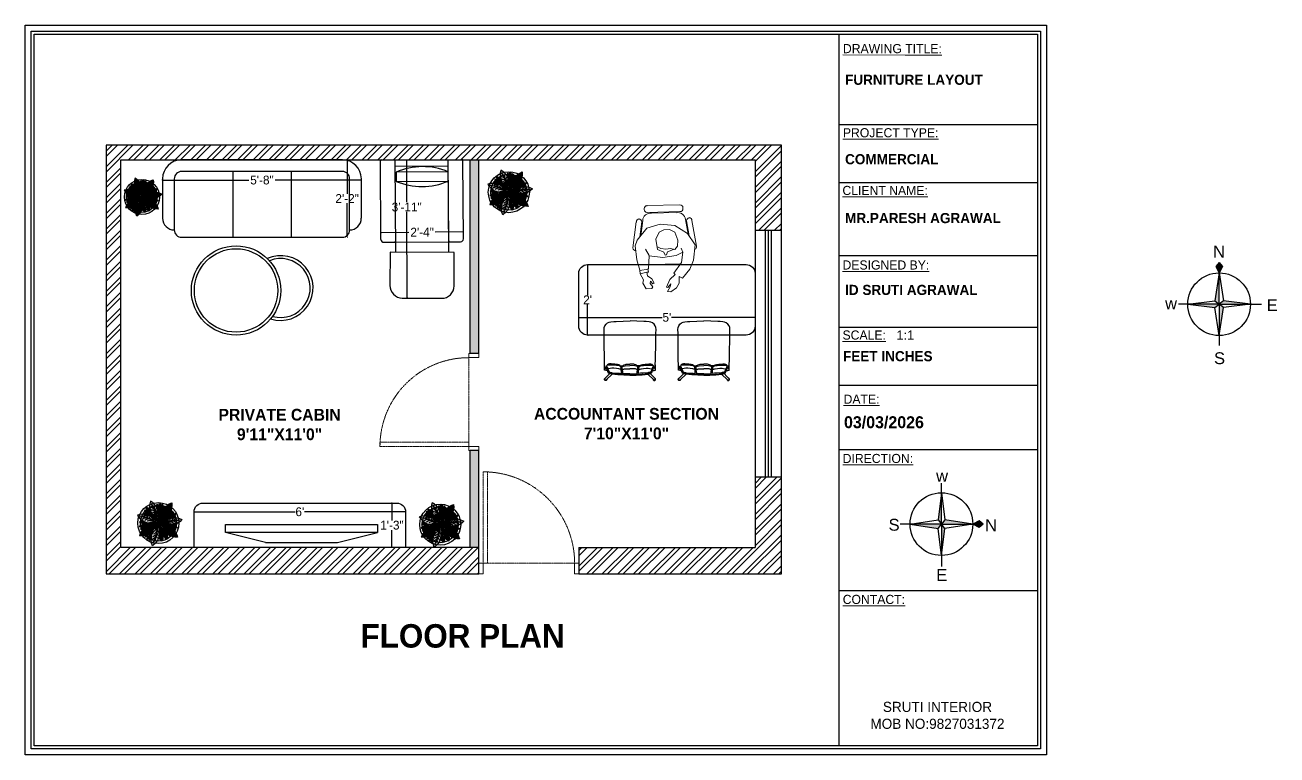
# Model space of a CAD drawing. Header units: inches. Extents: x 12792 to 19925, y -3298 to -817.
# Drawn here: x 18640.8 to 19067.1, y -2077.6 to -1829 of the extents above; entities that cross this region are included whole.
import ezdxf

# ---------------------------------------------------------------- set-up
doc = ezdxf.new("R2010")
doc.units = ezdxf.units.IN
doc.header["$MEASUREMENT"] = 0
for name, pattern in [('AUDIT_D_060311083008-3', [0]), ('DASHED2', [0.375, 0.25, -0.125]), ('HIDDEN', [0.375, 0.25, -0.125])]:
    doc.linetypes.add(name, pattern=pattern)
for name, color, linetype in [('A-DOOR', 251, 'AUDIT_D_060311083008-3'), ('A-Door-Frame', 1, 'Continuous'), ('A-Door-Swing', 8, 'HIDDEN'), ('ELE', 5, 'Continuous'), ('FUR', 42, 'Continuous'), ('IEL-HATCH-002', 7, 'Continuous'), ('line_cad-block.com', 250, 'Continuous'), ('MESA', 7, 'Continuous'), ('PDF11_PDF_CH', 7, 'Continuous'), ('TEFRIŞ', 11, 'Continuous')]:
    doc.layers.add(name, color=color, linetype=linetype)
doc.layers.add('FURNI', color=140, linetype='Continuous', lineweight=18)
doc.styles.add('HEMI', font='stylu.ttf')
doc.styles.add('regular', font='swissl.ttf')
doc.styles.get("Standard").update_dxf_attribs({"font": 'arial.ttf'})
doc.dimstyles.get("Standard").update_dxf_attribs({"dimtxt": 0.18, "dimasz": 0.18, "dimexe": 0.18, "dimexo": 0.0625, "dimgap": 0.09, "dimtad": 0, "dimtih": 1, "dimtoh": 1, "dimdec": 0, "dimzin": 0, "dimdsep": 46, "dimlunit": 4, "dimtxsty": 'Standard', "dimcen": 0.09, "dimadec": 0, "dimazin": 0, "dimtfac": 1, "dimtdec": 0, "dimtofl": 0, "dimtmove": 0, "dimatfit": 3, "dimfxl": 1, "dimtolj": 1, "dimtzin": 0, "dimarcsym": 0})
pattern_1 = [(45, (937.8427, 306.0838), (-2.6516504, 2.6516504), []), (45, (939.6104, 306.0838), (-2.6516504, 2.6516504), [])]

# ---------------------------------------------------------------- blocks, each defined once
blk = doc.blocks.new('*U1')
at = {"layer": 'A-Door-Frame', "lineweight": 5}
for p, q in [((0, -100), (0, 0)), ((942, -100), (942, 0))]:
    blk.add_line(p, q, dxfattribs=at)
for points in [[(0, -100), (40, -100), (40, 0), (0, 0)], [(942, -100), (902, -100), (902, 0), (942, 0)]]:
    blk.add_lwpolyline(points, dxfattribs=at)
at = {"layer": 'A-Door-Swing', "linetype": 'DASHED2', "lineweight": 5}
blk.add_line((48, 0), (909, 0), dxfattribs=at)
blk.add_lwpolyline([(40, 0), (40, 862), (80, 862), (80, 0)], close=True, dxfattribs=at)
blk.add_arc((40, 0), 862, 360, 90, dxfattribs=at)
blk = doc.blocks.new('yt')
at = {"ltscale": 7}
for p, q in [((3780.46, 271.64), (3783.91, 285.24)), ((3780.46, 247.03), (3783.91, 233.44))]:
    blk.add_line(p, q, dxfattribs=at)
blk.add_line((3780.46, 271.64), (3780.46, 247.03))
blk.add_lwpolyline([(3783.91, 233.44), (3783.91, 285.24), (3786.59, 285.24), (3786.59, 233.44)], close=True, dxfattribs=at)
blk = doc.blocks.new('A$C470D500B')
at = {"layer": 'ELE', "true_color": 0xed1f24}
h = blk.add_hatch(color=240, dxfattribs=at)
h.paths.add_polyline_path([(25.36, 49.16), (23.85, 47.28), (25.36, 44.35)])
h.paths.add_polyline_path([(25.36, 44.35), (26.88, 47.28), (25.36, 49.16)])
at = {"layer": 'ELE', "true_color": 0x000000}
h = blk.add_hatch(color=18, dxfattribs=at)
h.paths.add_polyline_path([(27.34, 28.11), (25.36, 29.71), (25.36, 15.08)])
h.paths.add_polyline_path([(40, 29.71), (27.34, 31.31), (25.36, 29.71)])
h.paths.add_polyline_path([(25.36, 44.35), (23.38, 31.31), (25.36, 29.71)])
h.paths.add_polyline_path([(23.38, 28.11), (25.36, 29.71), (10.73, 29.71)])
at = {"layer": 'ELE', "color": 240, "true_color": 0xed1f24}
for p, q in [((25.36, 49.16), (23.85, 47.28)), ((23.85, 47.28), (25.36, 44.35)), ((25.36, 49.16), (26.88, 47.28)), ((25.36, 44.35), (25.36, 49.16)), ((26.88, 47.28), (25.36, 44.35))]:
    blk.add_line(p, q, dxfattribs=at)
at = {"layer": 'ELE', "color": 18, "true_color": 0x000000}
for p, q in [((25.36, 44.35), (23.38, 31.31)), ((25.36, 29.71), (25.36, 44.35)), ((25.36, 44.35), (27.34, 31.31)), ((10.73, 29.71), (6.3, 29.71)), ((10.73, 29.71), (6.3, 29.71)), ((10.73, 29.71), (23.38, 31.31)), ((25.36, 29.71), (10.73, 29.71)), ((10.73, 29.71), (23.38, 28.11)), ((23.38, 31.31), (25.36, 29.71)), ((23.38, 28.11), (25.36, 29.71)), ((27.34, 31.31), (25.36, 29.71)), ((25.36, 29.71), (25.36, 15.08)), ((27.34, 28.11), (25.36, 29.71)), ((25.36, 29.71), (40, 29.71)), ((40, 29.71), (27.34, 31.31)), ((40, 29.71), (27.34, 28.11)), ((40, 29.71), (45.12, 29.71)), ((40, 29.71), (45.12, 29.71)), ((25.36, 15.08), (23.38, 28.11)), ((25.36, 15.08), (27.34, 28.11)), ((25.36, 15.08), (25.36, 10.4))]:
    blk.add_line(p, q, dxfattribs=at)
blk.add_circle((25.36, 29.71), 14.63, dxfattribs=at)
at = {"layer": 'ELE', "color": 240, "true_color": 0xed1f24}
blk.add_text('N', height=5.54, dxfattribs=at).set_placement((22.5, 51.52))
at = {"layer": 'ELE', "color": 18, "true_color": 0x000000}
for s, p in [('w', (0.11, 27.33)), ('E', (47.54, 26.51)), ('S', (22.95, 1.72))]:
    blk.add_text(s, height=5.54, dxfattribs=at).set_placement(p)
blk = doc.blocks.new('126')
at = {"layer": 'TEFRIŞ', "color": 18, "true_color": 0x000000}
for p, q in [((11307.4, 90155.9), (11390.6, 90177.8)), ((11391.8, 90177.1), (11414.2, 90092)), ((11298, 90136.9), (11395.6, 90162.6)), ((11388.9, 90160.8), (11403.6, 90104.7)), ((11305.3, 90152.2), (11308.3, 90140.6)), ((11308.6, 90139.7), (11323.6, 90082.6)), ((11312.1, 90080.6), (11410.4, 90106.5)), ((11324.3, 90083.8), (11410.4, 90106.5)), ((11330.3, 90068.9), (11413.5, 90090.8)), ((11323.6, 90082.6), (11326.7, 90071))]:
    blk.add_line(p, q, dxfattribs=at)
blk.add_lwpolyline([(11373.1, 90155.6), (11387.6, 90100.5), (11397.3, 90103.1), (11382.8, 90158.1)], close=True, dxfattribs=at)
blk.add_lwpolyline([(11251.3, 90117.5), (11261.7, 90075.8, 0.414214), (11278.1, 90066), (11313.5, 90074.8), (11296.6, 90142.7), (11261.2, 90133.9, 0.414214)], format="xyb", close=True, dxfattribs=at)
for centre, radius, start, end in [((11390.8, 90176.8), 1, 14.7529, 104.7529), ((11308.2, 90153), 3, 104.7529, 194.7529), ((11445, 90145.1), 72.7, 171.6719, 217.8339), ((11325.4, 90113.6), 72.7, 351.6719, 37.8339), ((11309.3, 90140.9), 1, 194.7529, 284.7529), ((11413.2, 90091.7), 1, 284.7529, 14.7529), ((11324.6, 90082.9), 1, 104.7529, 194.7529), ((11329.6, 90071.8), 3, 194.7529, 284.7529)]:
    blk.add_arc(centre, radius, start, end, dxfattribs=at)
blk = doc.blocks.new('folha Ant')
at = {"layer": 'MESA', "ltscale": 0.8}
h = blk.add_hatch(color=35, dxfattribs=at)
h.dxf.hatch_style = 1
h.set_gradient(color1=(179, 116, 77), color2=(114, 74, 49), one_color=1, tint=0.32, name='CURVED')
h.paths.add_polyline_path([(0.05, 0), (0.049, 0.006, 0.033108), (0, 0, 0.809082), (0.002, -0.006, -0.032777)])
h.paths.add_polyline_path([(0.097, 0.005, 0.033108), (0.049, 0.006), (0.05, 0, -0.032777), (0.098, -0.001), (0.095, 0.003)])
h = blk.add_hatch(color=85, dxfattribs=at)
h.dxf.hatch_style = 1
h.set_gradient(color1=(103, 159, 96), color2=(52, 80, 48), one_color=1, tint=0.25)
h.paths.add_polyline_path([(0.353, 0.007, -0.09675), (0.099, 0.007, 0.007527), (0.095, 0.003, 0.014292), (0.102, -0.005, 0.086654)])
h = blk.add_hatch(color=85, dxfattribs=at)
h.dxf.hatch_style = 1
h.set_gradient(color1=(103, 159, 96), color2=(179, 207, 175), one_color=1, tint=0.75, name='INVCURVED')
h.paths.add_polyline_path([(0.227, 0.068, 0.199512), (0.099, 0.007, 0.09675), (0.353, 0.007, -0.086654), (0.102, -0.005, 0.192489), (0.227, -0.062, 0.158608), (0.395, 0.003, 0.158608)])
blk.add_lwpolyline([(0.098, -0.001), (0.095, 0.003), (0.097, 0.005, 0.066288), (0, 0, 0.809082), (0.002, -0.006, -0.065625)], format="xyb", close=True, dxfattribs=at)
for centre, radius, start, end in [((0.236, -0.116), 0.184, 92.9121, 139.7695), ((0.236, 0.122), 0.184, 220.2305, 267.0879), ((0.224, 0.658), 0.664, 259.119, 281.2235), ((0.191, 0.72), 0.731, 263.0097, 282.8199), ((0.114, 0.119), 0.119, 277.6411, 318.482), ((0.151, 0.101), 0.113, 290.5634, 330.4539), ((0.211, -0.224), 0.292, 50.9055, 86.9554), ((0.211, 0.229), 0.292, 273.0446, 309.0945), ((0.212, 0.088), 0.0955, 283.0013, 333.1911), ((0.113, -0.124), 0.121, 41.7528, 70.1061), ((0.185, -0.082), 0.0727, 27.7376, 79.2347), ((0.238, -0.1), 0.0902, 48.8027, 88.011)]:
    blk.add_arc(centre, radius, start, end, dxfattribs=at)
blk = doc.blocks.new('arvore L')
at = {"layer": 'MESA', "ltscale": 0.8}
for radius in [0.35, 0.308]:
    blk.add_circle((-0.017, -0.012), radius, dxfattribs=at)
at = {"layer": 'MESA'}
for p, xscale, yscale, zscale, rotation in [((-0.189, 0.145), 0.2372171158460308, 0.2372171158460308, 0.2372171158460308, 134.9461414081513), ((-0.165, 0.186), 0.2372171158460308, 0.2372171158460308, 0.2372171158460308, 134.9461414081513), ((-0.144, 0.161), -0.2372171158460326, 0.2372171158460219, 0.2372171158460402, 288.8725787810177), ((-0.023, 0.221), 0.2372171158460145, 0.2372171158460145, 0.2372171158460145, 100.7442899234288), ((-0.013, 0.129), 0.367298872610303, 0.367298872610303, 0.367298872610303, 78.9591877781593), ((-0.011, 0.246), -0.2372171158460138, 0.2372171158460219, 0.2372171158460402, 254.6707272962989), ((0.005, 0.158), 0.3672988726102984, 0.3672988726102984, 0.3672988726102984, 49.45009658216959), ((0.028, 0.219), -0.2372171158460138, 0.2372171158460219, 0.2372171158460402, 254.6707272962989), ((0.119, 0.078), -0.3672988726103297, 0.3672988726103199, 0.3672988726103326, 240.0025576387842), ((-0.244, -0.003), 0.2372171158460885, 0.2372171158460885, 0.2372171158460885, 173.1881796188063), ((-0.141, 0.103), -0.3672988726103232, 0.3672988726103199, 0.3672988726103326, 340.1667721222815), ((-0.114, 0.085), -0.3672988726103342, 0.3672988726103199, 0.3672988726103326, 310.6576809262878), ((-0.006, -0.016), 0.4722192998870134, 0.4722192998870134, 0.4722192998870134, 181.8145453364702), ((-0.009, -0.003), 0.4722192998870449, 0.4722192998870449, 0.4722192998870449, 127.7597565182155), ((-0.007, -0.003), 0.4722192998870434, 0.4722192998870434, 0.4722192998870434, 78.95918777814884), ((-0.021, -0.021), -0.3672988726102771, 0.3672988726103199, 0.3672988726103326, 210.4934664427891), ((-0.024, 0.011), 0.3672988726102808, 0.3672988726102808, 0.3672988726102808, 341.2516722292817), ((0.047, 0.041), 0.2372171158460773, 0.2372171158460773, 0.2372171158460773, 34.78192692463861), ((0.081, 0.012), 0.2372171158460773, 0.2372171158460773, 0.2372171158460773, 34.78192692463861), ((0.082, -0.001), -0.2372171158460231, 0.2372171158460219, 0.2372171158460402, 156.9632117474216), ((0.097, 0.052), -0.3672988726102771, 0.3672988726103199, 0.3672988726103326, 210.4934664427891), ((0.168, 0.119), 0.2372171158460773, 0.2372171158460773, 0.2372171158460773, 34.78192692463861), ((0.187, 0.073), -0.237217115846069, 0.2372171158460219, 0.2372171158460402, 188.7083642975025), ((0.206, 0.092), 0.2372171158460773, 0.2372171158460773, 0.2372171158460773, 34.78192692463861), ((-0.251, -0.051), 0.2372171158460153, 0.2372171158460153, 0.2372171158460153, 190.4360105724469), ((-0.241, -0.068), 0.237217115846034, 0.237217115846034, 0.237217115846034, 209.7732768087272), ((-0.205, -0.016), 0.2372171158460153, 0.2372171158460153, 0.2372171158460153, 190.4360105724469), ((-0.164, -0.041), 0.2372171158460153, 0.2372171158460153, 0.2372171158460153, 190.4360105724469), ((-0.162, -0.2), -0.2372171158460624, 0.2372171158460219, 0.2372171158460402, 32.34306761306672), ((-0.151, -0.216), -0.2372171158460388, 0.2372171158460219, 0.2372171158460402, 51.68033384933957), ((-0.102, -0.144), -0.2372171158460388, 0.2372171158460219, 0.2372171158460402, 51.68033384933957), ((-0.024, -0.042), -0.2372171158460388, 0.2372171158460219, 0.2372171158460402, 51.68033384933957), ((-0.005, -0.017), -0.4722192998870682, 0.4722192998870582, 0.4722192998870366, 110.7618316866297), ((0.008, -0.136), -0.4722192998870255, 0.4722192998870582, 0.4722192998870366, 100.6603657106226), ((0.064, -0.118), -0.4722192998870682, 0.4722192998870582, 0.4722192998870366, 110.7618316866297), ((0.055, -0.037), -0.2372171158460231, 0.2372171158460219, 0.2372171158460402, 156.9632117474216), ((0.106, -0.037), 0.3672988726102808, 0.3672988726102808, 0.3672988726102808, 341.2516722292817), ((0.133, -0.058), 0.3672988726103005, 0.3672988726103005, 0.3672988726103005, 311.7425810332929), ((0.189, -0.089), -0.2372171158460231, 0.2372171158460219, 0.2372171158460402, 156.9632117474216), ((0.198, -0.039), 0.2372171158460078, 0.2372171158460078, 0.2372171158460078, 3.036774374557309), ((0.221, -0.054), -0.2372171158460231, 0.2372171158460219, 0.2372171158460402, 156.9632117474216), ((-0.135, -0.221), -0.2372171158460438, 0.2372171158460219, 0.2372171158460402, 68.92816480300668)]:
    blk.add_blockref('folha Ant', p, dxfattribs=dict(at, xscale=xscale, yscale=yscale, zscale=zscale, rotation=rotation))
for p, rotation in [((-0.004, -0.003), 111.8634939329908), ((-0.002, -0.012), 159.7023978146412), ((-0.002, -0.022), 210.0932896211622)]:
    blk.add_blockref('folha Ant', p, dxfattribs=dict(at, rotation=rotation))
at = {"layer": 'MESA', "xscale": -1}
for p, rotation in [((-0.004, 0.001), 237.4553048776787), ((-0.007, -0.019), 73.74235818062448), ((-0.004, -0.015), 143.2116612097536), ((-0.005, -0.016), 189.5771815307885)]:
    blk.add_blockref('folha Ant', p, dxfattribs=dict(at, rotation=rotation))
blk = doc.blocks.new('wf')
at = {"layer": 'PDF11_PDF_CH', "lineweight": 5}
for points in [[(-7086.03, -1895.95), (-7097.27, -1896.23)], [(-7098.22, -1897.24), (-7098.22, -1897.58)], [(-7097.21, -1898.59), (-7085.97, -1898.31)], [(-7095.75, -1898.87), (-7087.27, -1898.64)], [(-7084.06, -1900.95), (-7083.16, -1906)], [(-7082.77, -1900.33), (-7082.94, -1900.39)], [(-7100.86, -1901.79), (-7102.04, -1910.67)], [(-7099.68, -1906.9), (-7099.01, -1901.73)], [(-7093.62, -1910.33), (-7092.49, -1910.84), (-7090.75, -1911.06), (-7089.23, -1910.84), (-7087.77, -1911.17), (-7086.87, -1910.11), (-7086.65, -1908.03), (-7087.77, -1905.33), (-7089.51, -1904.43), (-7091.42, -1904.49), (-7093.05, -1905.33), (-7094.18, -1907.63), (-7093.62, -1911.17), (-7091.48, -1912.13), (-7090.98, -1913.09), (-7090.58, -1913.03), (-7090.24, -1912.02), (-7088.17, -1911.23)], [(-7081.93, -1901.34), (-7080.35, -1910.11)], [(-7096.43, -1913.25), (-7097.72, -1911.12)], [(-7085.02, -1912.13), (-7085.52, -1910.78)], [(-7096.82, -1917.86), (-7099.63, -1918.31)], [(-7096.03, -1916.29), (-7086.03, -1916.06)], [(-7097.21, -1918.93), (-7099.57, -1919.49)]]:
    blk.add_lwpolyline(points, dxfattribs=at)
for points in [[(-7085.92, -1898.31, 0.414213), (-7084.96, -1897.3), (-7084.96, -1896.9)], [(-7098.95, -1901.8, 0.414213), (-7100.02, -1900.78), (-7099.85, -1900.78)], [(-7099.35, -1906.51), (-7098.67, -1901.34, -0.458817), (-7095.71, -1898.85)], [(-7082.83, -1906.51), (-7083.73, -1901.4, -0.414214), (-7082.78, -1900.39)], [(-7101.99, -1910.67, 0.414214), (-7100.98, -1911.62), (-7101.15, -1911.62)]]:
    blk.add_lwpolyline(points, format="xyb", dxfattribs=at)
blk.add_lwpolyline([(-7096.48, -1913.31), (-7091.82, -1913.87), (-7087.32, -1913.25), (-7085.02, -1912.13), (-7085.41, -1915.61), (-7088.11, -1919.27), (-7087.66, -1919.72), (-7089.4, -1921.4), (-7090.58, -1923.99), (-7090.08, -1924.16), (-7089.12, -1922.92), (-7089.35, -1923.87), (-7090.19, -1925.45), (-7089.06, -1925.56), (-7087.15, -1924.27), (-7086.25, -1922.69), (-7086.2, -1920.39), (-7085.07, -1920.95), (-7082.6, -1917.92), (-7081.31, -1914.88), (-7080.75, -1909.66), (-7083.39, -1905.72), (-7087.77, -1903.08), (-7092.77, -1902.52), (-7097.27, -1903.93), (-7100.58, -1908.03), (-7101.26, -1909.99), (-7100.64, -1914.66), (-7099.68, -1918.25), (-7099.52, -1919.43), (-7098.34, -1921.51), (-7098.67, -1922.69), (-7097.44, -1924.55), (-7095.53, -1924.44), (-7095.19, -1923.87), (-7096.14, -1922.81), (-7095.98, -1921.96), (-7095.19, -1922.92), (-7094.74, -1922.69), (-7095.53, -1921.18), (-7096.99, -1920.17), (-7097.21, -1918.93), (-7096.71, -1918.87), (-7096.88, -1917.81), (-7096.65, -1917.75)], close=True, dxfattribs=at)
for centre, radius, start, end in [((-7097.18, -1897.27), 0.983, 90.3735, 180.3735), ((-7085.95, -1896.99), 0.983, 1.8072, 91.8073), ((-7099.83, -1901.82), 0.983, 91.192, 181.192), ((-7097.18, -1897.6), 0.983, 180.9887, 270.9888), ((-7086.68, -1901.26), 2.61, 5.8667, 102.464), ((-7082.86, -1901.37), 0.983, 1.604, 91.604), ((-7101.12, -1910.47), 1.15, 271.0278, 275.4764), ((-7081.28, -1910.19), 0.983, 295.8673, 1.5711), ((-7096.12, -1912.33), 4.02, 263.3806, 271.247), ((-7086.11, -1912.1), 4.02, 271.5931, 275.6031)]:
    blk.add_arc(centre, radius, start, end, dxfattribs=at)
blk = doc.blocks.new('LEADCHAIR Executive 2014')
at = {"layer": 'line_cad-block.com', "color": 252, "true_color": 0x939598}
for points in [[(-239, 254), (-241, 256), (-243, 261), (-246, 264), (-249, 267), (-253, 268), (-257, 268), (-260, 267), (-264, 264), (-266, 261), (-267, 257), (-267, 253), (-266, 250), (-264, 246), (-260, 244), (-254, 240)], [(-186, 201), (-248, 262), (-251, 265), (-253, 265), (-256, 265), (-259, 265), (-262, 262), (-264, 260), (-265, 257), (-264, 254), (-264, 251), (-262, 249), (-241, 227), (-211, 196)], [(186, 201), (248, 262), (251, 265), (253, 265), (256, 265), (259, 265), (262, 262), (264, 260), (265, 257), (264, 254), (264, 251), (262, 249), (241, 227), (211, 196)], [(239, 254), (241, 256), (243, 261), (246, 264), (249, 267), (253, 268), (257, 268), (260, 267), (264, 264), (266, 261), (267, 257), (267, 253), (266, 250), (264, 246), (260, 244), (254, 240)], [(-265, 159), (-265, 159), (-266, 159), (-266, 150), (-266, 142), (-266, 139), (-266, 104)], [(-263, 146), (-264, 146), (-264, 146), (-265, 145), (-265, 144), (-266, 131)], [(0, 214), (-64, 213), (-127, 208), (-190, 201), (-202, 199), (-211, 196), (-219, 194), (-223, 191), (-227, 184), (-247, 135), (-249, 131), (-251, 130), (-253, 131), (-255, 136), (-259, 147), (-262, 153), (-265, 159)], [(-234, 166), (-245, 164), (-252, 163), (-265, 159)], [(0, 210), (-63, 207), (-126, 203), (-190, 196), (-196, 195), (-204, 193), (-210, 192), (-216, 190), (-220, 188), (-223, 184), (-226, 176), (-245, 133), (-251, 124), (-253, 125), (-263, 146)], [(-98, 152), (-96, 152), (-93, 152), (-92, 152), (-93, 147), (-93, 143), (-94, 138), (-94, 134), (-95, 129), (-96, 124), (-96, 123), (-102, 120), (-107, 118), (-111, 116), (-128, 112), (-140, 110), (-170, 108), (-192, 107), (-204, 107), (-224, 108), (-229, 109), (-241, 113), (-244, 114), (-241, 121), (-237, 132), (-233, 142), (-232, 146), (-229, 151)], [(-92, 195), (-90, 194), (-89, 192), (-90, 180), (-92, 155), (-99, 151), (-106, 149), (-116, 146), (-120, 145), (-142, 142), (-168, 141), (-190, 141), (-206, 142), (-224, 145), (-230, 146), (-230, 147), (-228, 153), (-221, 173), (-219, 176), (-217, 178), (-210, 181), (-199, 184), (-193, 185), (-186, 187), (-130, 192), (-111, 193), (-92, 195)], [(-71, 153), (-76, 153), (-79, 152), (-80, 152), (-80, 149), (-81, 144), (-82, 136), (-83, 130), (-84, 124), (-67, 117), (-50, 115), (0, 113)], [(0, 198), (-74, 197), (-74, 195), (-75, 193), (-76, 181), (-79, 156), (-78, 155), (-76, 154), (-71, 152), (-57, 148), (-44, 147), (-25, 146), (0, 146)], [(0, 214), (64, 213), (127, 208), (190, 201), (202, 199), (211, 196), (219, 194), (223, 191), (227, 184), (247, 135), (249, 131), (251, 130), (253, 131), (255, 136), (259, 147), (262, 153), (265, 159)], [(0, 210), (63, 207), (126, 203), (190, 196), (196, 195), (204, 193), (210, 192), (216, 190), (220, 188), (223, 184), (226, 176), (245, 133), (251, 124), (253, 125), (263, 146)], [(0, 198), (74, 197), (74, 195), (75, 193), (76, 181), (79, 156), (78, 155), (76, 154), (71, 152), (57, 148), (44, 147), (25, 146), (0, 146)], [(71, 153), (76, 153), (79, 152), (80, 152), (80, 149), (81, 144), (82, 136), (83, 130), (84, 124), (67, 117), (50, 115), (0, 113)], [(92, 195), (90, 194), (89, 192), (90, 180), (92, 155), (99, 151), (106, 149), (116, 146), (120, 145), (142, 142), (168, 141), (190, 141), (206, 142), (224, 145), (230, 146), (230, 147), (228, 153), (221, 173), (219, 176), (217, 178), (210, 181), (199, 184), (193, 185), (186, 187), (130, 192), (111, 193), (92, 195)], [(98, 152), (96, 152), (93, 152), (92, 152), (93, 147), (93, 143), (94, 138), (94, 134), (95, 129), (96, 124), (96, 123), (102, 120), (107, 118), (111, 116), (128, 112), (140, 110), (170, 108), (192, 107), (204, 107), (224, 108), (229, 109), (241, 113), (244, 114), (241, 121), (237, 132), (233, 142), (232, 146), (229, 151)], [(234, 166), (245, 164), (252, 163), (265, 159)], [(263, 146), (264, 146), (264, 146), (265, 145), (265, 144), (266, 131)], [(265, 159), (265, 159), (266, 159), (266, 150), (266, 142), (266, 139), (266, 104)], [(-256, 130), (-260, 128), (-262, 121), (-263, 116), (-265, 102), (-267, 55), (-267, -5), (-269, -78), (-270, -119), (-270, -168), (-270, -225), (-272, -265), (-270, -285), (-263, -303), (-251, -320), (-234, -334), (-217, -342), (-199, -346), (-170, -348), (-146, -350), (-73, -353), (0, -354)], [(-96, 123), (-99, 119), (-107, 112), (-117, 105), (-131, 101), (-157, 98), (-180, 97), (-198, 95), (-214, 95), (-221, 97), (-227, 99), (-233, 101), (-237, 105), (-240, 108), (-242, 112), (-243, 113)], [(-102, 115), (-89, 115)], [(-89, 115), (-86, 115), (-81, 114), (-73, 111)], [(-84, 124), (-73, 110), (-68, 107), (-60, 103), (-48, 100), (-39, 99), (-34, 98), (0, 98)], [(256, 130), (260, 128), (262, 121), (263, 116), (265, 102), (267, 55), (267, -5), (269, -78), (270, -119), (270, -168), (270, -225), (272, -265), (270, -285), (263, -303), (251, -320), (234, -334), (217, -342), (199, -346), (170, -348), (146, -350), (73, -353), (0, -354)], [(84, 124), (73, 110), (68, 107), (60, 103), (48, 100), (39, 99), (34, 98), (0, 98)], [(89, 115), (86, 115), (81, 114), (73, 111)], [(102, 115), (89, 115)], [(96, 123), (99, 119), (107, 112), (117, 105), (131, 101), (157, 98), (180, 97), (198, 95), (214, 95), (221, 97), (227, 99), (233, 101), (237, 105), (240, 108), (242, 112), (243, 113)]]:
    blk.add_lwpolyline(points, dxfattribs=at)
blk = doc.blocks.new('*U9')
at = {"layer": 'A-Door-Frame', "lineweight": 5}
for p, q in [((0, -100), (0, 0)), ((945, -100), (945, 0))]:
    blk.add_line(p, q, dxfattribs=at)
for points in [[(0, -100), (40, -100), (40, 0), (0, 0)], [(945, -100), (905, -100), (905, 0), (945, 0)]]:
    blk.add_lwpolyline(points, dxfattribs=at)
at = {"layer": 'A-Door-Swing', "linetype": 'DASHED2', "lineweight": 5}
blk.add_line((48, 0), (912, 0), dxfattribs=at)
blk.add_lwpolyline([(40, 0), (40, 865), (80, 865), (80, 0)], close=True, dxfattribs=at)
blk.add_arc((40, 0), 865, 360, 90, dxfattribs=at)
blk = doc.blocks.new('E4TET')
at = {"layer": 'ELE', "true_color": 0x000000}
h = blk.add_hatch(color=18, dxfattribs=at)
h.paths.add_polyline_path([(18095.05, -2296.16), (18093.61, -2295), (18093.61, -2305.67)])
h.paths.add_polyline_path([(18104.28, -2295), (18095.05, -2293.83), (18093.61, -2295)])
h.paths.add_polyline_path([(18093.61, -2284.33), (18092.16, -2293.83), (18093.61, -2295)])
h.paths.add_polyline_path([(18092.16, -2296.16), (18093.61, -2295), (18082.94, -2295)])
at = {"layer": 'ELE', "true_color": 0xed1f24}
h = blk.add_hatch(color=240, dxfattribs=at)
h.paths.add_polyline_path([(18093.61, -2280.82), (18092.5, -2282.19), (18093.61, -2284.33)])
h.paths.add_polyline_path([(18093.61, -2284.33), (18094.71, -2282.19), (18093.61, -2280.82)])
at = {"layer": 'ELE', "color": 18, "true_color": 0x000000}
for p, q in [((18093.61, -2284.33), (18092.16, -2293.83)), ((18093.61, -2295), (18093.61, -2284.33)), ((18093.61, -2284.33), (18095.05, -2293.83)), ((18082.94, -2295), (18079.71, -2295)), ((18082.94, -2295), (18079.71, -2295)), ((18082.94, -2295), (18092.16, -2293.83)), ((18093.61, -2295), (18082.94, -2295)), ((18082.94, -2295), (18092.16, -2296.16)), ((18092.16, -2293.83), (18093.61, -2295)), ((18092.16, -2296.16), (18093.61, -2295)), ((18093.61, -2305.67), (18092.16, -2296.16)), ((18095.05, -2293.83), (18093.61, -2295)), ((18093.61, -2295), (18093.61, -2305.67)), ((18095.05, -2296.16), (18093.61, -2295)), ((18093.61, -2295), (18104.28, -2295)), ((18093.61, -2305.67), (18095.05, -2296.16)), ((18104.28, -2295), (18095.05, -2293.83)), ((18104.28, -2295), (18095.05, -2296.16)), ((18104.28, -2295), (18108.01, -2295)), ((18104.28, -2295), (18108.01, -2295)), ((18093.61, -2305.67), (18093.61, -2309.08))]:
    blk.add_line(p, q, dxfattribs=at)
at = {"layer": 'ELE', "color": 240, "true_color": 0xed1f24}
for p, q in [((18093.61, -2280.82), (18092.5, -2282.19)), ((18092.5, -2282.19), (18093.61, -2284.33)), ((18093.61, -2280.82), (18094.71, -2282.19)), ((18093.61, -2284.33), (18093.61, -2280.82)), ((18094.71, -2282.19), (18093.61, -2284.33))]:
    blk.add_line(p, q, dxfattribs=at)
at = {"layer": 'ELE', "color": 18, "true_color": 0x000000}
blk.add_circle((18093.61, -2295), 10.67, dxfattribs=at)
blk = doc.blocks.new('*D11')
at = {"color": 0, "lineweight": -2, "transparency": 16777216}
for p, q in [((18832.34, -1910.59), (18832.52, -1910.59)), ((18832.34, -1934.59), (18832.52, -1934.59))]:
    blk.add_line(p, q, dxfattribs=at)
at = {"color": 5, "lineweight": -2, "transparency": 16777216}
for p, q in [((18832.34, -1910.77), (18832.34, -1920.97)), ((18832.34, -1934.41), (18832.34, -1924.21))]:
    blk.add_line(p, q, dxfattribs=at)
at = {"color": 5, "transparency": 16777216}
for points in [[(18832.31, -1910.77), (18832.37, -1910.77), (18832.34, -1910.59)], [(18832.31, -1934.41), (18832.37, -1934.41), (18832.34, -1934.59)]]:
    blk.add_solid(points, dxfattribs=at)
at = {"layer": 'Defpoints', "color": 0, "transparency": 16777216}
for p in [(18832.34, -1910.59), (18832.34, -1934.59), (18832.34, -1934.59)]:
    blk.add_point(p, dxfattribs=at)
at = {"color": 5, "transparency": 16777216, "insert": (18832.34, -1922.59), "char_height": 3, "attachment_point": 5, "style": 'HEMI'}
blk.add_mtext("\\A1;2'", dxfattribs=at)
blk = doc.blocks.new('*D12')
at = {"color": 0, "lineweight": -2, "transparency": 16777216}
for p, q in [((18829.34, -1928.62), (18829.34, -1928.4)), ((18889.34, -1928.62), (18889.34, -1928.4))]:
    blk.add_line(p, q, dxfattribs=at)
at = {"color": 5, "lineweight": -2, "transparency": 16777216}
for p, q in [((18829.52, -1928.58), (18857.74, -1928.58)), ((18889.16, -1928.58), (18860.95, -1928.58))]:
    blk.add_line(p, q, dxfattribs=at)
at = {"color": 5, "transparency": 16777216}
for points in [[(18829.52, -1928.55), (18829.52, -1928.61), (18829.34, -1928.58)], [(18889.16, -1928.55), (18889.16, -1928.61), (18889.34, -1928.58)]]:
    blk.add_solid(points, dxfattribs=at)
at = {"layer": 'Defpoints', "color": 0, "transparency": 16777216}
for p in [(18889.34, -1928.58), (18829.34, -1931.59), (18889.34, -1931.59)]:
    blk.add_point(p, dxfattribs=at)
at = {"color": 5, "transparency": 16777216, "insert": (18859.34, -1928.58), "char_height": 3, "attachment_point": 5, "style": 'HEMI'}
blk.add_mtext("\\A1;5'", dxfattribs=at)
blk = doc.blocks.new('*D13')
at = {"color": 0, "lineweight": -2, "transparency": 16777216}
for p, q in [((18761.95, -1899.69), (18761.95, -1899.47)), ((18790.01, -1899.5), (18790.01, -1899.29))]:
    blk.add_line(p, q, dxfattribs=at)
at = {"color": 5, "lineweight": -2, "transparency": 16777216}
for p, q in [((18762.13, -1899.65), (18771.49, -1899.59)), ((18789.83, -1899.47), (18780.47, -1899.53))]:
    blk.add_line(p, q, dxfattribs=at)
at = {"color": 5, "transparency": 16777216}
for points in [[(18762.13, -1899.62), (18762.13, -1899.68), (18761.95, -1899.65)], [(18789.83, -1899.44), (18789.83, -1899.5), (18790.01, -1899.47)]]:
    blk.add_solid(points, dxfattribs=at)
at = {"layer": 'Defpoints', "color": 0, "transparency": 16777216}
for p in [(18790.01, -1899.47), (18761.96, -1902.08), (18790.03, -1901.89)]:
    blk.add_point(p, dxfattribs=at)
at = {"color": 5, "transparency": 16777216, "insert": (18775.98, -1899.56), "char_height": 3, "attachment_point": 5, "style": 'HEMI'}
blk.add_mtext('\\A1;2\'-4"', dxfattribs=at)
blk = doc.blocks.new('*D14')
at = {"color": 0, "lineweight": -2, "transparency": 16777216}
for p, q in [((18770.58, -1874.89), (18770.8, -1874.89)), ((18770.9, -1921.98), (18771.12, -1921.98))]:
    blk.add_line(p, q, dxfattribs=at)
at = {"color": 5, "lineweight": -2, "transparency": 16777216}
for p, q in [((18770.62, -1875.07), (18770.72, -1889.39)), ((18770.94, -1921.8), (18770.74, -1892.67))]:
    blk.add_line(p, q, dxfattribs=at)
at = {"color": 5, "transparency": 16777216}
for points in [[(18770.65, -1875.07), (18770.59, -1875.07), (18770.62, -1874.89)], [(18770.97, -1921.8), (18770.91, -1921.8), (18770.94, -1921.98)]]:
    blk.add_solid(points, dxfattribs=at)
at = {"layer": 'Defpoints', "color": 0, "transparency": 16777216}
for p in [(18768.92, -1874.9), (18770.62, -1874.89), (18769.24, -1921.99)]:
    blk.add_point(p, dxfattribs=at)
at = {"color": 5, "transparency": 16777216, "insert": (18770.73, -1891.03), "char_height": 3, "attachment_point": 5, "style": 'HEMI'}
blk.add_mtext('\\A1;3\'-11"', dxfattribs=at)
blk = doc.blocks.new('TRH')
for p, q in [((17613.42, -2122.09), (17558.68, -2122.09)), ((17576.09, -2126.08), (17576.09, -2148.47)), ((17596, -2126.08), (17596, -2148.47)), ((17552.21, -2128.56), (17552.21, -2142)), ((17619.89, -2142), (17619.89, -2128.56))]:
    blk.add_line(p, q)
blk.add_lwpolyline([(17558.68, -2148.47), (17613.42, -2148.47, 0.414214), (17615.9, -2145.98), (17615.9, -2128.56, 0.414214), (17613.42, -2126.08), (17558.68, -2126.08, 0.414214), (17556.19, -2128.56), (17556.19, -2145.98, 0.414214)], format="xyb", close=True)
for centre, radius, start, end in [((17558.68, -2128.56), 6.47, 90, 180), ((17613.42, -2128.56), 6.47, 0, 90), ((17556.19, -2142), 3.98, 180, 270), ((17615.9, -2142), 3.98, 270, 0)]:
    blk.add_arc(centre, radius, start, end)
blk = doc.blocks.new('*D16')
at = {"color": 0, "lineweight": -2, "transparency": 16777216}
for p, q in [((18687.61, -1881.87), (18687.61, -1881.65)), ((18755.29, -1881.87), (18755.29, -1881.65))]:
    blk.add_line(p, q, dxfattribs=at)
at = {"color": 5, "lineweight": -2, "transparency": 16777216}
for p, q in [((18687.79, -1881.83), (18716.93, -1881.83)), ((18755.11, -1881.83), (18725.97, -1881.83))]:
    blk.add_line(p, q, dxfattribs=at)
at = {"color": 5, "transparency": 16777216}
for points in [[(18687.79, -1881.8), (18687.79, -1881.86), (18687.61, -1881.83)], [(18755.11, -1881.8), (18755.11, -1881.86), (18755.29, -1881.83)]]:
    blk.add_solid(points, dxfattribs=at)
at = {"layer": 'Defpoints', "color": 0, "transparency": 16777216}
for p in [(18755.29, -1881.83), (18687.61, -1887.72), (18755.29, -1887.72)]:
    blk.add_point(p, dxfattribs=at)
at = {"color": 5, "transparency": 16777216, "insert": (18721.45, -1881.83), "char_height": 3, "attachment_point": 5, "style": 'HEMI'}
blk.add_mtext('\\A1;5\'-8"', dxfattribs=at)
blk = doc.blocks.new('*D17')
at = {"color": 0, "lineweight": -2, "transparency": 16777216}
for p, q in [((18750.41, -1874.92), (18750.63, -1874.92)), ((18750.41, -1901.29), (18750.63, -1901.29))]:
    blk.add_line(p, q, dxfattribs=at)
at = {"color": 5, "lineweight": -2, "transparency": 16777216}
for p, q in [((18750.45, -1875.1), (18750.45, -1886.48)), ((18750.45, -1901.11), (18750.45, -1889.72))]:
    blk.add_line(p, q, dxfattribs=at)
at = {"color": 5, "transparency": 16777216}
for points in [[(18750.42, -1875.1), (18750.48, -1875.1), (18750.45, -1874.92)], [(18750.42, -1901.11), (18750.48, -1901.11), (18750.45, -1901.29)]]:
    blk.add_solid(points, dxfattribs=at)
at = {"layer": 'Defpoints', "color": 0, "transparency": 16777216}
for p in [(18748.82, -1874.92), (18750.45, -1874.92), (18748.82, -1901.29)]:
    blk.add_point(p, dxfattribs=at)
at = {"color": 5, "transparency": 16777216, "insert": (18750.45, -1888.1), "char_height": 3, "attachment_point": 5, "style": 'HEMI'}
blk.add_mtext('\\A1;2\'-2"', dxfattribs=at)
blk = doc.blocks.new('*D18')
at = {"color": 0, "lineweight": -2, "transparency": 16777216}
for p, q in [((18698.34, -1994.8), (18698.34, -1994.98)), ((18770.34, -1994.8), (18770.34, -1994.62))]:
    blk.add_line(p, q, dxfattribs=at)
at = {"color": 5, "lineweight": -2, "transparency": 16777216}
for p, q in [((18698.52, -1994.8), (18732.71, -1994.8)), ((18770.16, -1994.8), (18735.97, -1994.8))]:
    blk.add_line(p, q, dxfattribs=at)
at = {"color": 5, "transparency": 16777216}
for points in [[(18698.52, -1994.77), (18698.52, -1994.83), (18698.34, -1994.8)], [(18770.16, -1994.77), (18770.16, -1994.83), (18770.34, -1994.8)]]:
    blk.add_solid(points, dxfattribs=at)
at = {"layer": 'Defpoints', "color": 0, "transparency": 16777216}
for p in [(18698.34, -1994.8), (18770.34, -1994.8), (18770.34, -1994.8)]:
    blk.add_point(p, dxfattribs=at)
at = {"color": 5, "transparency": 16777216, "insert": (18734.34, -1994.8), "char_height": 3, "attachment_point": 5, "style": 'HEMI'}
blk.add_mtext("\\A1;6'", dxfattribs=at)
blk = doc.blocks.new('*D19')
at = {"color": 0, "lineweight": -2, "transparency": 16777216}
for p, q in [((18765.75, -1991.8), (18765.53, -1991.8)), ((18765.75, -2006.92), (18765.53, -2006.92))]:
    blk.add_line(p, q, dxfattribs=at)
at = {"color": 5, "lineweight": -2, "transparency": 16777216}
for p, q in [((18765.71, -1991.98), (18765.71, -1997.71)), ((18765.71, -2006.74), (18765.71, -2001))]:
    blk.add_line(p, q, dxfattribs=at)
at = {"color": 5, "transparency": 16777216}
for points in [[(18765.68, -1991.98), (18765.74, -1991.98), (18765.71, -1991.8)], [(18765.68, -2006.74), (18765.74, -2006.74), (18765.71, -2006.92)]]:
    blk.add_solid(points, dxfattribs=at)
at = {"layer": 'Defpoints', "color": 0, "transparency": 16777216}
for p in [(18767.34, -1991.8), (18765.71, -2006.92), (18767.34, -2006.92)]:
    blk.add_point(p, dxfattribs=at)
at = {"color": 5, "transparency": 16777216, "insert": (18765.71, -1999.36), "char_height": 3, "attachment_point": 5, "style": 'HEMI'}
blk.add_mtext('\\A1;1\'-3"', dxfattribs=at)

msp = doc.modelspace()

# ---------------------------------------------------------------- hatches: boundary and pattern name
at = {"layer": 'IEL-HATCH-002', "true_color": 0xf27172, "transparency": 33554687}
h = msp.add_hatch(dxfattribs=at)
h.set_pattern_fill('ANSI32', color=11, scale=10)
h.set_pattern_definition(pattern_1)
h.paths.add_polyline_path([(18898.34, -1869.92), (18668.34, -1869.92), (18668.34, -2015.92), (18795.34, -2015.92), (18795.34, -2006.92), (18673.34, -2006.92), (18673.34, -1874.92), (18760.52, -1874.92), (18783.29, -1874.76, -0.266797), (18783.56, -1874.92), (18889.34, -1874.92), (18889.34, -1898.92), (18898.34, -1898.92)])
at = {"layer": 'IEL-HATCH-002', "true_color": 0x9e7e57, "transparency": 33554687}
h = msp.add_hatch(color=45, dxfattribs=at)
h.dxf.hatch_style = 1
h.paths.add_polyline_path([(18795.34, -1973.92), (18792.34, -1973.92), (18792.34, -2006.92), (18795.34, -2006.92)])
h.paths.add_polyline_path([(18795.34, -1874.92), (18792.34, -1874.92), (18792.34, -1940.92), (18795.34, -1940.92)])
h.paths.add_polyline_path([(18728.59, -1999.66), (18740.17, -1999.66), (18740.17, -1991.7), (18728.59, -1991.69)], flags=9)
at = {"layer": 'IEL-HATCH-002', "true_color": 0xf27172, "transparency": 33554687}
h = msp.add_hatch(dxfattribs=at)
h.set_pattern_fill('ANSI32', color=11, scale=10)
h.set_pattern_definition(pattern_1)
h.paths.add_polyline_path([(18898.34, -1982.92), (18889.34, -1982.92), (18889.34, -2006.92), (18829.34, -2006.92), (18829.34, -2015.92), (18898.34, -2015.92)])
h.paths.add_polyline_path([(18728.59, -1999.66), (18740.17, -1999.66), (18740.17, -1991.7), (18728.59, -1991.69)], flags=9)

# ---------------------------------------------------------------- linework, layer by layer
for p, q in [((18792.34, -1940.92), (18792.34, -1874.92)), ((18795.34, -1940.92), (18795.34, -1874.92)), ((18889.34, -1898.92), (18898.34, -1898.92)), ((18795.34, -1940.92), (18792.34, -1940.92)), ((18792.34, -2006.92), (18792.34, -1973.92)), ((18795.34, -1973.92), (18792.34, -1973.92)), ((18795.34, -2006.92), (18795.34, -1973.92)), ((18829.34, -2006.92), (18889.34, -2006.92)), ((18829.34, -2006.92), (18829.34, -2015.92)), ((18829.34, -2015.92), (18898.34, -2015.92))]:
    msp.add_line(p, q)
at = {"color": 152, "true_color": 0x2776bb}
for p, q in [((18889.34, -1898.92), (18898.34, -1898.92)), ((18892.84, -1898.92), (18892.84, -1982.92)), ((18893.84, -1898.92), (18893.84, -1982.92)), ((18894.84, -1898.92), (18894.84, -1982.92)), ((18889.34, -1982.92), (18898.34, -1982.92))]:
    msp.add_line(p, q, dxfattribs=at)
msp.add_lwpolyline([(18898.34, -2015.92), (18898.34, -1869.92), (18668.34, -1869.92), (18668.34, -2015.92), (18795.34, -2015.92), (18795.34, -2006.92), (18673.34, -2006.92), (18673.34, -1874.92), (18889.34, -1874.92), (18889.34, -2006.92)])
at = {"color": 18, "true_color": 0x000000}
msp.add_lwpolyline([(18829.34, -1931.59), (18829.34, -1913.59, -0.414214), (18832.34, -1910.59), (18886.34, -1910.59, -0.414214), (18889.34, -1913.59), (18889.34, -1931.59, -0.414214), (18886.34, -1934.59), (18832.34, -1934.59, -0.414214)], format="xyb", close=True, dxfattribs=at)
at = {"ltscale": 7}
msp.add_lwpolyline([(18770.34, -2006.92), (18698.34, -2006.92), (18698.34, -1994.8, -0.414214), (18701.34, -1991.8), (18767.34, -1991.8, -0.414214), (18770.34, -1994.8)], format="xyb", close=True, dxfattribs=at)
msp.add_circle((18712.63, -1919.42), 15.21)
at = {"color": 143, "true_color": 0x7aafdf}
msp.add_circle((18712.63, -1919.42), 14.21, dxfattribs=at)
msp.add_arc((18727.82, -1918.59), 11.04, 251.8662, 114.4024)
msp.add_arc((18727.82, -1918.59), 10.04, 253.8735, 112.3951, dxfattribs=at)
at = {"layer": 'FURNI', "color": 18, "lineweight": 25, "true_color": 0x000000}
for p, q in [((18917.88, -1832.13), (18917.88, -2074.5)), ((18917.85, -1862.87), (18985.51, -1862.87)), ((18917.85, -1882.69), (18985.51, -1882.69)), ((18917.85, -1907.48), (18985.51, -1907.48)), ((18917.85, -1931.97), (18985.51, -1931.97)), ((18917.85, -1951.67), (18985.51, -1951.67)), ((18917.85, -1973.62), (18985.51, -1973.62)), ((18917.88, -2021.6), (18985.53, -2021.64))]:
    msp.add_line(p, q, dxfattribs=at)
for points in [[(18640.77, -2077.61), (18640.77, -1829.02), (18988.64, -1829.02), (18988.64, -2077.61)], [(18642.84, -2075.54), (18642.84, -1831.09), (18986.57, -1831.09), (18986.57, -2075.54)], [(18643.87, -2074.5), (18643.87, -1832.13), (18985.53, -1832.13), (18985.53, -2074.5)]]:
    msp.add_lwpolyline(points, close=True, dxfattribs=at)

# ---------------------------------------------------------------- block references
msp.add_blockref('TRH', (1135.4, 247.18))
at = {"color": 18, "true_color": 0x000000}
msp.add_blockref('wf', (25949.76, 5.73), dxfattribs=at)
at = {"color": 18, "lineweight": 9, "true_color": 0x000000, "xscale": -0.03255662233685245, "yscale": 0.03255662233685245, "zscale": 0.03255662233685245, "rotation": 179.9645304322863}
for p in [(18846.77, -1941.34), (18871.92, -1941.34)]:
    msp.add_blockref('LEADCHAIR Executive 2014', p, dxfattribs=at)
for name, p, rotation in [('E4TET', (21247.84, 16094.61), 270), ('yt', (18994.25, -5785.7), 89.99999999999999)]:
    msp.add_blockref(name, p, dxfattribs=dict(rotation=rotation))
at = {"layer": 'A-DOOR', "lineweight": 5, "xscale": 0.03493692455373542, "yscale": 0.03493692455373542, "zscale": 0.03493692455373542, "rotation": 90}
msp.add_blockref('*U9', (18791.85, -1973.92), dxfattribs=at)
at = {"layer": 'A-DOOR', "lineweight": 5, "xscale": 0.03611111111109516, "yscale": 0.03611111111109516, "zscale": 0.03611111111109516}
msp.add_blockref('*U1', (18795.34, -2012.31), dxfattribs=at)
at = {"layer": 'FUR', "xscale": 0.7290759396342936, "yscale": 0.7290759396342936, "zscale": 0.7290759396342936}
msp.add_blockref('A$C470D500B', (19028.9, -1945.76), dxfattribs=at)
at = {"layer": 'MESA'}
for p, xscale, yscale, zscale in [((18805.85, -1885.71), 19.96261190556376, 19.96261190556376, 19.96261190556376), ((18680.85, -1887.38), 17.03497827241943, 17.03497827241943, 17.03497827241943), ((18686.53, -1998.41), 19.96261190556376, 19.96261190556376, 19.96261190556376), ((18782.49, -1998.93), 19.96261190556376, 19.96261190556376, 19.96261190556376)]:
    msp.add_blockref('arvore L', p, dxfattribs=dict(at, xscale=xscale, yscale=yscale, zscale=zscale))
at = {"layer": 'TEFRIŞ', "xscale": 0.3118056902783877, "yscale": 0.3118056902783877, "zscale": 0.3118056902783877, "rotation": 75.63206291249469}
msp.add_blockref('126', (45118.94, -12293.23), dxfattribs=at)

# ---------------------------------------------------------------- texts
at = {"lineweight": 15, "attachment_point": 1, "rotation": 359.9906}
for s, insert, char_height, width, style in [('{\\LDRAWING TITLE:}', (18919.28, -1835.5), 3.105, 34.573, 'HEMI'), ('{\\fStylus BT|b1|i0|c0|p34;FURNITURE LAYOUT}', (18920.01, -1845.93), 3.4501, 53.3363, 'HEMI'), ('{\\LPROJECT TYPE:}', (18919.26, -1864.15), 3.105, 32.616, 'HEMI'), ('{\\fStylus BT|b1|i0|c0|p34;COMMERCIAL}', (18920.01, -1872.99), 3.4501, 53.3363, 'HEMI'), ('{\\LCLIENT NAME:}', (18919.11, -1883.81), 3.105, 32.0822, 'HEMI'), ('{\\fStylus BT|b1|i0|c0|p34;MR.PARESH AGRAWAL}', (18920.01, -1893.03), 3.4501, 53.3363, 'HEMI'), ('{\\LDESIGNED BY:}', (18919.14, -1909.19), 3.105, 32.8011, 'HEMI'), ('{\\fStylus BT|b1|i0|c0|p34;ID SRUTI AGRAWAL}', (18920.01, -1917.5), 3.4501, 45.7594, 'HEMI'), ('{\\LSCALE:}', (18919.14, -1933.05), 3.105, 24.0174, 'HEMI'), ('1:1', (18937.51, -1933.05), 3.105, 12.3451, 'regular'), ('{\\fStylus BT|b1|i0|c0|p34;FEET INCHES}', (18919.3, -1940.07), 3.4501, 45.7594, 'HEMI'), ('{\\LDATE:}', (18919.5, -1954.9), 3.105, 24.0174, 'HEMI'), ('{\\fStylus BT|b1|i0|c0|p34;03/03/2026}', (18919.64, -1962.25), 4.0664, 31.4532, 'HEMI'), ('{\\LDIRECTION:}', (18919.19, -1975.08), 3.105, 24.0174, 'HEMI'), ('{\\LCONTACT:}', (18919.21, -2023.08), 3.105, 24.0174, 'HEMI'), ('\\pxqc;SRUTI INTERIOR\\PMOB NO:9827031372', (18922.22, -2059.51), 3.4501, 58.4969, 'HEMI')]:
    msp.add_mtext(s, dxfattribs=dict(at, insert=insert, char_height=char_height, width=width, style=style))
at = {"color": 240, "lineweight": 15, "true_color": 0xe90039, "attachment_point": 1, "rotation": 359.9906, "style": 'HEMI'}
for s, insert, char_height, width in [('\\pxqc;{\\fStylus BT|b1|i0|c0|p34;PRIVATE CABIN\\P9\'11"X11\'0"}', (18692.83, -1959.73), 4, 69.2136), ('\\pxqc;{\\fStylus BT|b1|i0|c0|p34;ACCOUNTANT SECTION\\P7\'10"X11\'0"}', (18810.96, -1959.42), 4, 69.2136), ('{\\fStylus BT|b1|i0|c0|p34;FLOOR PLAN}', (18754.99, -2033.05), 8, 106.8964)]:
    msp.add_mtext(s, dxfattribs=dict(at, insert=insert, char_height=char_height, width=width))
at = {"layer": 'ELE', "color": 18, "true_color": 0x000000}
for s, p in [('w', (18951, -1984.58)), ('S', (18934.82, -2001.23)), ('E', (18951.04, -2018.33))]:
    msp.add_text(s, height=4.04, dxfattribs=at).set_placement(p)
at = {"layer": 'ELE', "color": 240, "true_color": 0xed1f24}
msp.add_text('N', height=4.04, dxfattribs=at).set_placement((18967.68, -2001.44))

# ---------------------------------------------------------------- dimensions: what is measured, and where the dimension line sits
for base, p1, p2, picture, middle in [((18750.45, -1874.92), (18748.82, -1901.29), (18748.82, -1874.92), '*D17', (18750.45, -1888.1)), ((18832.34, -1934.59), (18832.34, -1910.59), (18832.34, -1934.59), '*D11', (18832.34, -1922.59)), ((18765.71, -2006.92), (18767.34, -1991.8), (18767.34, -2006.92), '*D19', (18765.71, -1999.36))]:
    dim = msp.add_linear_dim(base=base, p1=p1, p2=p2, angle=90, dimstyle='Standard', override={"dimtxt": 3, "dimtxsty": 'HEMI', "dimclrd": 5, "dimclrt": 5, "dimfxl": 0.03937, "dimfxlon": 1, "dimarcsym": 1})
    dim.commit()
    dim.dimension.update_dxf_attribs({"geometry": picture, "text_midpoint": middle})
dim = msp.add_linear_dim(base=(18770.62, -1874.89), p1=(18769.24, -1921.99), p2=(18768.92, -1874.9), angle=90.385, dimstyle='Standard', override={"dimtxt": 3, "dimtxsty": 'HEMI', "dimclrd": 5, "dimclrt": 5, "dimfxl": 0.03937, "dimfxlon": 1, "dimarcsym": 1})
dim.commit()
dim.dimension.update_dxf_attribs({"geometry": '*D14', "text_midpoint": (18770.73, -1891.03), "dimtype": 161})
for base, p1, p2, picture, middle in [((18755.29, -1881.83), (18687.61, -1887.72), (18755.29, -1887.72), '*D16', (18721.45, -1881.83)), ((18889.34, -1928.58), (18829.34, -1931.59), (18889.34, -1931.59), '*D12', (18859.34, -1928.58)), ((18770.34, -1994.8), (18698.34, -1994.8), (18770.34, -1994.8), '*D18', (18734.34, -1994.8))]:
    dim = msp.add_linear_dim(base=base, p1=p1, p2=p2, dimstyle='Standard', override={"dimtxt": 3, "dimtxsty": 'HEMI', "dimclrd": 5, "dimclrt": 5, "dimfxl": 0.03937, "dimfxlon": 1, "dimarcsym": 1})
    dim.commit()
    dim.dimension.update_dxf_attribs({"geometry": picture, "text_midpoint": middle})
dim = msp.add_aligned_dim(p1=(18761.96, -1902.08), p2=(18790.03, -1901.89), distance=2.42, dimstyle='Standard', override={"dimtxt": 3, "dimtxsty": 'HEMI', "dimclrd": 5, "dimclrt": 5, "dimfxl": 0.03937, "dimfxlon": 1, "dimarcsym": 1})
dim.commit()
dim.dimension.update_dxf_attribs({"geometry": '*D13', "text_midpoint": (18775.98, -1899.56)})

doc.saveas('drawing.dxf')
